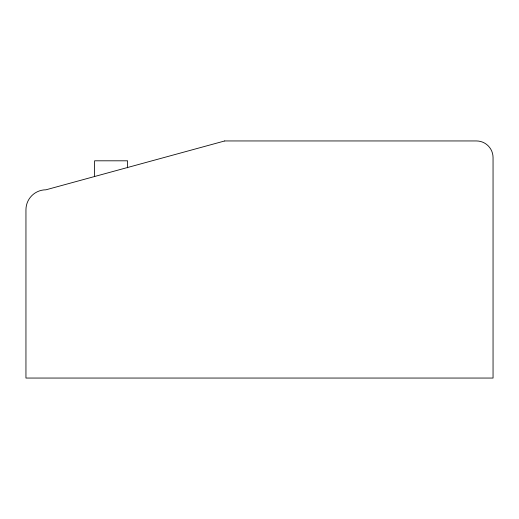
<?xml version="1.0" encoding="UTF-8"?>
<svg xmlns="http://www.w3.org/2000/svg" width="519" height="519" viewBox="0 0 519 519"><rect width="100%" height="100%" fill="white"/><g stroke="black" fill="none" stroke-linecap="round" stroke-linejoin="round"><path stroke-width="0.78" d="M127.596 167.832L127.596 160.806L94.601 160.806L94.601 176.415M224.727 140.947L45.951 189.805A20.001 20.001 0 0 0 25.95 209.799L25.95 378.053L493.05 378.053L493.05 157.575A16.634 16.634 0 0 0 476.416 140.947L224.727 140.947"/></g></svg>
